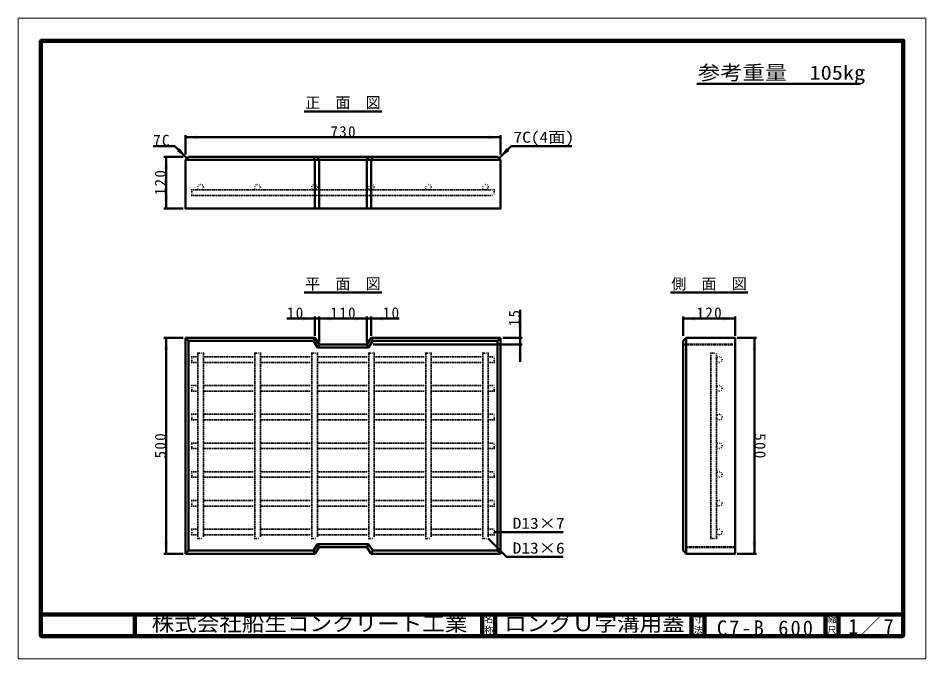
# Model space of a CAD drawing. Units: millimetres, scale not verified, with parts at other scales. Extents: x -2102 to 2102, y -1485 to 1485.
import ezdxf
from ezdxf.enums import TextEntityAlignment as Align

# ---------------------------------------------------------------- set-up
doc = ezdxf.new("R2010")
doc.units = ezdxf.units.MM
doc.header["$LTSCALE"] = 5
doc.linetypes.add('DOTTED', pattern=[1.75, 0.25, -1.5])
doc.layers.add('0-0_V-nasSTD', color=7, linetype='DOTTED', lineweight=35)
doc.layers.add('0-1_0', color=7, linetype='Continuous', lineweight=50)
doc.styles.add('ＭＳ ゴシック', font='')
doc.styles.get('ＭＳ ゴシック').set_extended_font_data('MS Gothic')

msp = doc.modelspace()

# ---------------------------------------------------------------- linework, layer by layer
at = {"layer": '0-0_V-nasSTD', "linetype": 'Continuous', "lineweight": 100}
for p, q in [((-1997.5, 1380), (-1997.5, -1380)), ((-1562.5, -1280), (-1562.5, -1380)), ((47.5, -1280), (47.5, -1380)), ((107.5, -1280), (107.5, -1380)), ((1017.5, -1280), (1017.5, -1380)), ((1077.5, -1280), (1077.5, -1380)), ((1637.5, -1280), (1637.5, -1380)), ((1697.5, -1280), (1697.5, -1380)), ((-1997.5, -1380), (1997.5, -1380))]:
    msp.add_line(p, q, dxfattribs=at)
at = {"layer": '0-0_V-nasSTD', "linetype": 'Continuous', "lineweight": 50}
for p, q in [((-1327.484, 942.517), (-1327.484, 852.517)), ((132.516, 932.517), (-1327.484, 932.517)), ((132.516, 942.517), (132.516, 852.517)), ((-1377.052, 892.086), (-1477.052, 892.086)), ((-1320.484, 835.517), (-1377.052, 892.086)), ((125.516, 835.517), (182.085, 892.086)), ((182.085, 892.086), (462.085, 892.086)), ((-1337.484, 842.517), (-1427.484, 842.517)), ((-1417.484, 842.517), (-1417.484, 602.517)), ((-1313.484, 842.517), (-1327.484, 828.517)), ((118.516, 842.517), (-1313.484, 842.517)), ((-734.976, 842.517), (-727.484, 828.517)), ((-714.976, 842.517), (-707.484, 828.517)), ((-479.991, 842.517), (-487.484, 828.517)), ((-459.991, 842.517), (-467.484, 828.517)), ((118.516, 842.517), (132.516, 828.517)), ((132.516, 828.517), (-1327.484, 828.517)), ((-727.484, 602.517), (-727.484, 828.517)), ((-707.484, 602.517), (-707.484, 828.517)), ((-487.484, 602.517), (-487.484, 828.517)), ((-467.484, 602.517), (-467.484, 828.517)), ((-1337.484, 602.517), (-1427.484, 602.517)), ((222.516, 132.517), (222.516, 2.517)), ((-857.484, 92.517), (-727.484, 92.517)), ((-727.484, 102.517), (-727.484, 12.517)), ((-707.484, 92.517), (-727.484, 92.517)), ((-707.484, 102.517), (-707.484, -17.483)), ((-487.484, 92.517), (-707.484, 92.517)), ((-487.484, 102.517), (-487.484, -17.483)), ((-467.484, 92.517), (-487.484, 92.517)), ((-467.484, 102.517), (-467.484, 12.517)), ((-337.484, 92.517), (-467.484, 92.517)), ((978.516, 12.594), (978.516, 102.594)), ((1218.516, 92.517), (978.516, 92.517)), ((1218.516, 102.517), (1218.516, 12.517)), ((-1337.484, 2.517), (-1427.484, 2.517)), ((-1417.484, 2.517), (-1417.484, -997.483)), ((-1327.484, 2.517), (-1327.484, -997.483)), ((-1327.484, 2.517), (-1313.484, -11.483)), ((-727.484, 2.517), (-734.976, -11.483)), ((-467.484, 2.517), (-459.991, -11.483)), ((118.516, -11.483), (132.516, 2.517)), ((132.516, -997.483), (132.516, 2.517)), ((232.516, 2.517), (142.516, 2.517)), ((992.516, 2.517), (978.516, -11.483)), ((992.516, 2.517), (992.516, -997.483)), ((1228.516, 2.517), (1318.516, 2.517)), ((1308.516, 2.517), (1308.516, -997.483)), ((-1313.484, -983.483), (-1313.484, -11.483)), ((-707.484, -27.483), (-714.976, -41.483)), ((-487.484, -27.483), (-479.991, -41.483)), ((232.516, -27.483), (-457.484, -27.483)), ((118.516, -11.483), (118.516, -983.483)), ((978.516, -11.483), (978.516, -983.483)), ((422.516, -897.483), (102.516, -897.483)), ((-707.484, -967.483), (-714.976, -953.483)), ((-487.484, -967.483), (-479.991, -953.483)), ((-1337.484, -997.483), (-1427.484, -997.483)), ((-1313.484, -983.483), (-1327.484, -997.483)), ((-1327.484, -997.483), (-727.484, -997.483)), ((-727.484, -997.483), (-734.976, -983.483)), ((-467.484, -997.483), (-459.991, -983.483)), ((-467.484, -997.483), (132.516, -997.483)), ((118.516, -983.483), (132.516, -997.483)), ((978.516, -983.483), (992.516, -997.483)), ((1228.516, -997.483), (1318.516, -997.483))]:
    msp.add_line(p, q, dxfattribs=at)
at = {"layer": '0-0_V-nasSTD'}
for p, q in [((-1297.484, 688.517), (102.516, 688.517)), ((-1297.484, 688.517), (-1297.484, 662.517)), ((102.516, 688.517), (102.516, 662.517)), ((-1297.484, 662.517), (102.516, 662.517)), ((-1270.484, -67.483), (-1270.484, -927.483)), ((-1270.484, -67.483), (-1244.484, -67.483)), ((-1244.484, -67.483), (-1244.484, -927.483)), ((-1006.484, -67.483), (-1006.484, -927.483)), ((-1006.484, -67.483), (-980.484, -67.483)), ((-980.484, -67.483), (-980.484, -927.483)), ((-742.484, -67.483), (-742.484, -927.483)), ((-742.484, -67.483), (-716.484, -67.483)), ((-716.484, -67.483), (-716.484, -927.483)), ((-478.484, -67.483), (-478.484, -927.483)), ((-478.484, -67.483), (-452.484, -67.483)), ((-452.484, -67.483), (-452.484, -927.483)), ((-214.484, -67.483), (-214.484, -927.483)), ((-214.484, -67.483), (-188.484, -67.483)), ((-188.484, -67.483), (-188.484, -927.483)), ((49.516, -67.483), (49.516, -927.483)), ((49.516, -67.483), (75.516, -67.483)), ((75.516, -67.483), (75.516, -927.483)), ((1106.516, -927.483), (1106.516, -67.483)), ((1106.516, -67.483), (1132.516, -67.483)), ((1132.516, -927.483), (1132.516, -67.483)), ((-1297.484, -111.483), (-1297.484, -85.483)), ((-1297.484, -85.483), (-1270.484, -85.483)), ((-1297.484, -111.483), (-1270.484, -111.483)), ((-1244.484, -85.483), (-1006.484, -85.483)), ((-1244.484, -111.483), (-1006.484, -111.483)), ((-980.484, -85.483), (-742.484, -85.483)), ((-980.484, -111.483), (-742.484, -111.483)), ((-716.484, -85.483), (-478.484, -85.483)), ((-716.484, -111.483), (-478.484, -111.483)), ((-452.484, -85.483), (-214.484, -85.483)), ((-452.484, -111.483), (-214.484, -111.483)), ((-188.484, -85.483), (49.516, -85.483)), ((-188.484, -111.483), (49.516, -111.483)), ((75.516, -85.483), (102.516, -85.483)), ((75.516, -111.483), (102.516, -111.483)), ((102.516, -111.483), (102.516, -85.483)), ((-1297.484, -244.483), (-1297.484, -218.483)), ((-1297.484, -218.483), (-1270.484, -218.483)), ((-1297.484, -244.483), (-1270.484, -244.483)), ((-1244.484, -218.483), (-1006.484, -218.483)), ((-1244.484, -244.483), (-1006.484, -244.483)), ((-980.484, -218.483), (-742.484, -218.483)), ((-980.484, -244.483), (-742.484, -244.483)), ((-716.484, -218.483), (-478.484, -218.483)), ((-716.484, -244.483), (-478.484, -244.483)), ((-452.484, -218.483), (-214.484, -218.483)), ((-452.484, -244.483), (-214.484, -244.483)), ((-188.484, -218.483), (49.516, -218.483)), ((-188.484, -244.483), (49.516, -244.483)), ((75.516, -218.483), (102.516, -218.483)), ((75.516, -244.483), (102.516, -244.483)), ((102.516, -244.483), (102.516, -218.483)), ((-1297.484, -377.483), (-1297.484, -351.483)), ((-1297.484, -351.483), (-1270.484, -351.483)), ((-1297.484, -377.483), (-1270.484, -377.483)), ((-1244.484, -351.483), (-1006.484, -351.483)), ((-1244.484, -377.483), (-1006.484, -377.483)), ((-980.484, -351.483), (-742.484, -351.483)), ((-980.484, -377.483), (-742.484, -377.483)), ((-716.484, -351.483), (-478.484, -351.483)), ((-716.484, -377.483), (-478.484, -377.483)), ((-452.484, -351.483), (-214.484, -351.483)), ((-452.484, -377.483), (-214.484, -377.483)), ((-188.484, -351.483), (49.516, -351.483)), ((-188.484, -377.483), (49.516, -377.483)), ((75.516, -351.483), (102.516, -351.483)), ((75.516, -377.483), (102.516, -377.483)), ((102.516, -377.483), (102.516, -351.483)), ((-1297.484, -510.483), (-1297.484, -484.483)), ((-1297.484, -484.483), (-1270.484, -484.483)), ((-1244.484, -484.483), (-1006.484, -484.483)), ((-980.484, -484.483), (-742.484, -484.483)), ((-716.484, -484.483), (-478.484, -484.483)), ((-452.484, -484.483), (-214.484, -484.483)), ((-188.484, -484.483), (49.516, -484.483)), ((75.516, -484.483), (102.516, -484.483)), ((102.516, -510.483), (102.516, -484.483)), ((-1297.484, -510.483), (-1270.484, -510.483)), ((-1244.484, -510.483), (-1006.484, -510.483)), ((-980.484, -510.483), (-742.484, -510.483)), ((-716.484, -510.483), (-478.484, -510.483)), ((-452.484, -510.483), (-214.484, -510.483)), ((-188.484, -510.483), (49.516, -510.483)), ((75.516, -510.483), (102.516, -510.483)), ((-1297.484, -643.483), (-1297.484, -617.483)), ((-1297.484, -617.483), (-1270.484, -617.483)), ((-1244.484, -617.483), (-1006.484, -617.483)), ((-980.484, -617.483), (-742.484, -617.483)), ((-716.484, -617.483), (-478.484, -617.483)), ((-452.484, -617.483), (-214.484, -617.483)), ((-188.484, -617.483), (49.516, -617.483)), ((75.516, -617.483), (102.516, -617.483)), ((102.516, -643.483), (102.516, -617.483)), ((-1297.484, -643.483), (-1270.484, -643.483)), ((-1244.484, -643.483), (-1006.484, -643.483)), ((-980.484, -643.483), (-742.484, -643.483)), ((-716.484, -643.483), (-478.484, -643.483)), ((-452.484, -643.483), (-214.484, -643.483)), ((-188.484, -643.483), (49.516, -643.483)), ((75.516, -643.483), (102.516, -643.483)), ((-1297.484, -776.483), (-1297.484, -750.483)), ((-1297.484, -750.483), (-1270.484, -750.483)), ((-1244.484, -750.483), (-1006.484, -750.483)), ((-980.484, -750.483), (-742.484, -750.483)), ((-716.484, -750.483), (-478.484, -750.483)), ((-452.484, -750.483), (-214.484, -750.483)), ((-188.484, -750.483), (49.516, -750.483)), ((75.516, -750.483), (102.516, -750.483)), ((102.516, -776.483), (102.516, -750.483)), ((-1297.484, -776.483), (-1270.484, -776.483)), ((-1244.484, -776.483), (-1006.484, -776.483)), ((-980.484, -776.483), (-742.484, -776.483)), ((-716.484, -776.483), (-478.484, -776.483)), ((-452.484, -776.483), (-214.484, -776.483)), ((-188.484, -776.483), (49.516, -776.483)), ((75.516, -776.483), (102.516, -776.483)), ((-1297.484, -909.483), (-1297.484, -883.483)), ((-1297.484, -883.483), (-1270.484, -883.483)), ((-1297.484, -909.483), (-1270.484, -909.483)), ((-1244.484, -883.483), (-1006.484, -883.483)), ((-1244.484, -909.483), (-1006.484, -909.483)), ((-980.484, -883.483), (-742.484, -883.483)), ((-980.484, -909.483), (-742.484, -909.483)), ((-716.484, -883.483), (-478.484, -883.483)), ((-716.484, -909.483), (-478.484, -909.483)), ((-452.484, -883.483), (-214.484, -883.483)), ((-452.484, -909.483), (-214.484, -909.483)), ((-188.484, -883.483), (49.516, -883.483)), ((-188.484, -909.483), (49.516, -909.483)), ((75.516, -883.483), (102.516, -883.483)), ((75.516, -909.483), (102.516, -909.483)), ((102.516, -909.483), (102.516, -883.483)), ((-1270.484, -927.483), (-1244.484, -927.483)), ((-1006.484, -927.483), (-980.484, -927.483)), ((-742.484, -927.483), (-716.484, -927.483)), ((-478.484, -927.483), (-452.484, -927.483)), ((-214.484, -927.483), (-188.484, -927.483)), ((49.516, -927.483), (75.516, -927.483)), ((1106.516, -927.483), (1132.516, -927.483))]:
    msp.add_line(p, q, dxfattribs=at)
at = {"layer": '0-0_V-nasSTD', "lineweight": 50}
for p, q in [((978.516, -27.483), (1218.516, -27.483)), ((1218.516, -967.483), (978.516, -967.483))]:
    msp.add_line(p, q, dxfattribs=at)
at = {"layer": '0-0_V-nasSTD', "linetype": 'Continuous', "lineweight": 18}
for points in [[(-2102.5, -1485), (-2102.5, 1485), (2102.5, 1485), (2102.5, -1485)], [(-2002.5, -1385), (-2002.5, 1385), (2002.5, 1385), (2002.5, -1385)]]:
    msp.add_lwpolyline(points, close=True, dxfattribs=at)
at = {"layer": '0-0_V-nasSTD', "linetype": 'Continuous', "lineweight": 100}
msp.add_lwpolyline([(1997.5, -1380), (1997.5, 1380), (-1997.5, 1380)], dxfattribs=at)
at = {"layer": '0-0_V-nasSTD', "linetype": 'Continuous', "lineweight": 50}
for points in [[(-1327.484, 828.517), (-1327.484, 602.517), (132.516, 602.517), (132.516, 828.517)], [(-1327.484, 2.517), (-727.484, 2.517), (-707.484, -27.483), (-487.484, -27.483), (-467.484, 2.517), (132.516, 2.517)], [(222.516, 2.517), (222.516, -27.483), (222.516, -107.483)], [(992.516, -997.483), (1218.516, -997.483), (1218.516, 2.517), (992.516, 2.517)], [(-1313.484, -11.483), (-734.976, -11.483), (-714.976, -41.483), (-479.991, -41.483), (-459.991, -11.483), (118.516, -11.483)], [(-1313.484, -983.483), (-734.976, -983.483), (-714.976, -953.483), (-479.991, -953.483), (-459.991, -983.483), (118.516, -983.483)], [(75.516, -927.483), (160.369, -1012.335), (422.516, -1012.335)], [(-727.484, -997.483), (-707.484, -967.483), (-487.484, -967.483), (-467.484, -997.483)]]:
    msp.add_lwpolyline(points, dxfattribs=at)
at = {"layer": '0-0_V-nasSTD'}
for centre in [(-1257.484, 701.517), (-993.484, 701.517), (-729.484, 701.517), (-465.484, 701.517), (-201.484, 701.517), (62.516, 701.517), (1145.516, -98.483), (1145.516, -231.483), (1145.516, -364.483), (1145.516, -497.483), (1145.516, -630.483), (1145.516, -763.483), (1145.516, -896.483)]:
    msp.add_circle(centre, 13, dxfattribs=at)
for points in [[(-1327.484, 932.517), (-1271.234, 923.142), (-1271.234, 941.892)], [(76.266, 923.142), (76.266, 941.892), (132.516, 932.517)], [(-1426.859, 786.267), (-1417.484, 842.517), (-1408.109, 786.267)], [(-1366.887, 868.663), (-1353.629, 881.921), (-1320.484, 835.517)], [(125.516, 835.517), (158.662, 881.921), (171.92, 868.663)], [(-1426.859, 658.767), (-1417.484, 602.517), (-1408.109, 658.767)], [(-783.734, 83.142), (-783.734, 101.892), (-727.484, 92.517)], [(-707.484, 92.517), (-651.234, 83.142), (-651.234, 101.892)], [(-543.734, 83.142), (-543.734, 101.892), (-487.484, 92.517)], [(-467.484, 92.517), (-411.234, 83.142), (-411.234, 101.892)], [(978.516, 92.517), (1034.766, 83.142), (1034.766, 101.892)], [(1162.266, 83.142), (1162.266, 101.892), (1218.516, 92.517)], [(213.141, 58.767), (222.516, 2.517), (231.891, 58.767)], [(-1426.859, -53.733), (-1417.484, 2.517), (-1408.109, -53.733)], [(1299.141, -53.733), (1308.516, 2.517), (1317.891, -53.733)], [(213.141, -83.733), (222.516, -27.483), (231.891, -83.733)], [(-1426.859, -941.233), (-1417.484, -997.483), (-1408.109, -941.233)], [(1299.141, -941.233), (1308.516, -997.483), (1317.891, -941.233)]]:
    msp.add_solid(points, dxfattribs=at)
at = {"layer": '0-1_0'}
for p, q in [((1042, 1179.753), (1797.5, 1179.753)), ((-776.984, 1052.517), (-417.984, 1052.517)), ((-776.984, 212.517), (-417.984, 212.517)), ((919.016, 212.517), (1278.016, 212.517))]:
    msp.add_line(p, q, dxfattribs=at)
at = {"layer": '0-1_0', "lineweight": 100}
msp.add_line((-1997.5, -1280), (1997.5, -1280), dxfattribs=at)

# ---------------------------------------------------------------- texts
at = {"layer": '0-0_V-nasSTD', "style": 'ＭＳ ゴシック'}
for s, height, width, p in [('参考重量\u3000105kg', 65.98, 1.15, (1046, 1179.753)), ('7C(4面)', 51.32, 1.15, (192.085, 892.086)), ('D13×7', 51.32, 1.15, (188.516, -897.483)), ('D13×6', 51.32, 1.15, (188.516, -1012.335)), ('株式会社船生コンクリート工業', 69.65, 1.1, (-1484.221, -1377.45)), ('ロングＵ字溝用蓋', 69.65, 1.1, (149.25, -1377.5))]:
    msp.add_text(s, height=height, dxfattribs=dict(at, width=width)).set_placement(p, align=Align.BOTTOM_LEFT)
for s, height, p in [('正\u3000面\u3000図', 51.32, (-772.984, 1052.517)), ('平\u3000面\u3000図', 51.32, (-772.984, 212.517)), ('側\u3000面\u3000図', 51.32, (923.016, 212.517)), ('名', 30.79, (56.482, -1326.001)), ('寸', 30.79, (1026.482, -1326.001)), ('縮', 30.79, (1646.482, -1326.001)), ('称', 30.79, (56.476, -1375.99)), ('法', 30.79, (1026.476, -1375.99)), ('尺', 30.79, (1646.476, -1375.99))]:
    msp.add_text(s, height=height, dxfattribs=at).set_placement(p, align=Align.BOTTOM_LEFT)
at = {"layer": '0-0_V-nasSTD', "attachment_point": 7, "style": 'ＭＳ ゴシック'}
for s, insert, char_height in [('\\T1.17;730', (-655.984, 932.517), 51.32), ('\\T1.17;7C', (-1477.052, 892.086), 51.32), ('\\T1.17;10', (-857.484, 92.517), 51.32), ('\\T1.17;110', (-655.984, 92.517), 51.32), ('\\T1.17;10', (-413.484, 92.517), 51.32), ('\\T1.17;120', (1040.016, 92.517), 51.32), ('\\T1.15;1／7', (1743.021, -1377.418), 69.65), ('\\T1.2;C7-B\\~600', (1134.25, -1377.5), 69.65)]:
    msp.add_mtext(s, dxfattribs=dict(at, insert=insert, char_height=char_height))
at = {"layer": '0-0_V-nasSTD', "char_height": 51.32, "attachment_point": 7, "style": 'ＭＳ ゴシック'}
for s, insert, rotation in [('\\T1.17;120', (-1417.484, 664.017), 90), ('\\T1.17;15', (222.516, 56.517), 90), ('\\T1.17;500', (-1417.484, -555.983), 90), ('\\T1.17;500', (1308.516, -438.983), 270)]:
    msp.add_mtext(s, dxfattribs=dict(at, insert=insert, rotation=rotation))

doc.saveas('drawing.dxf')
